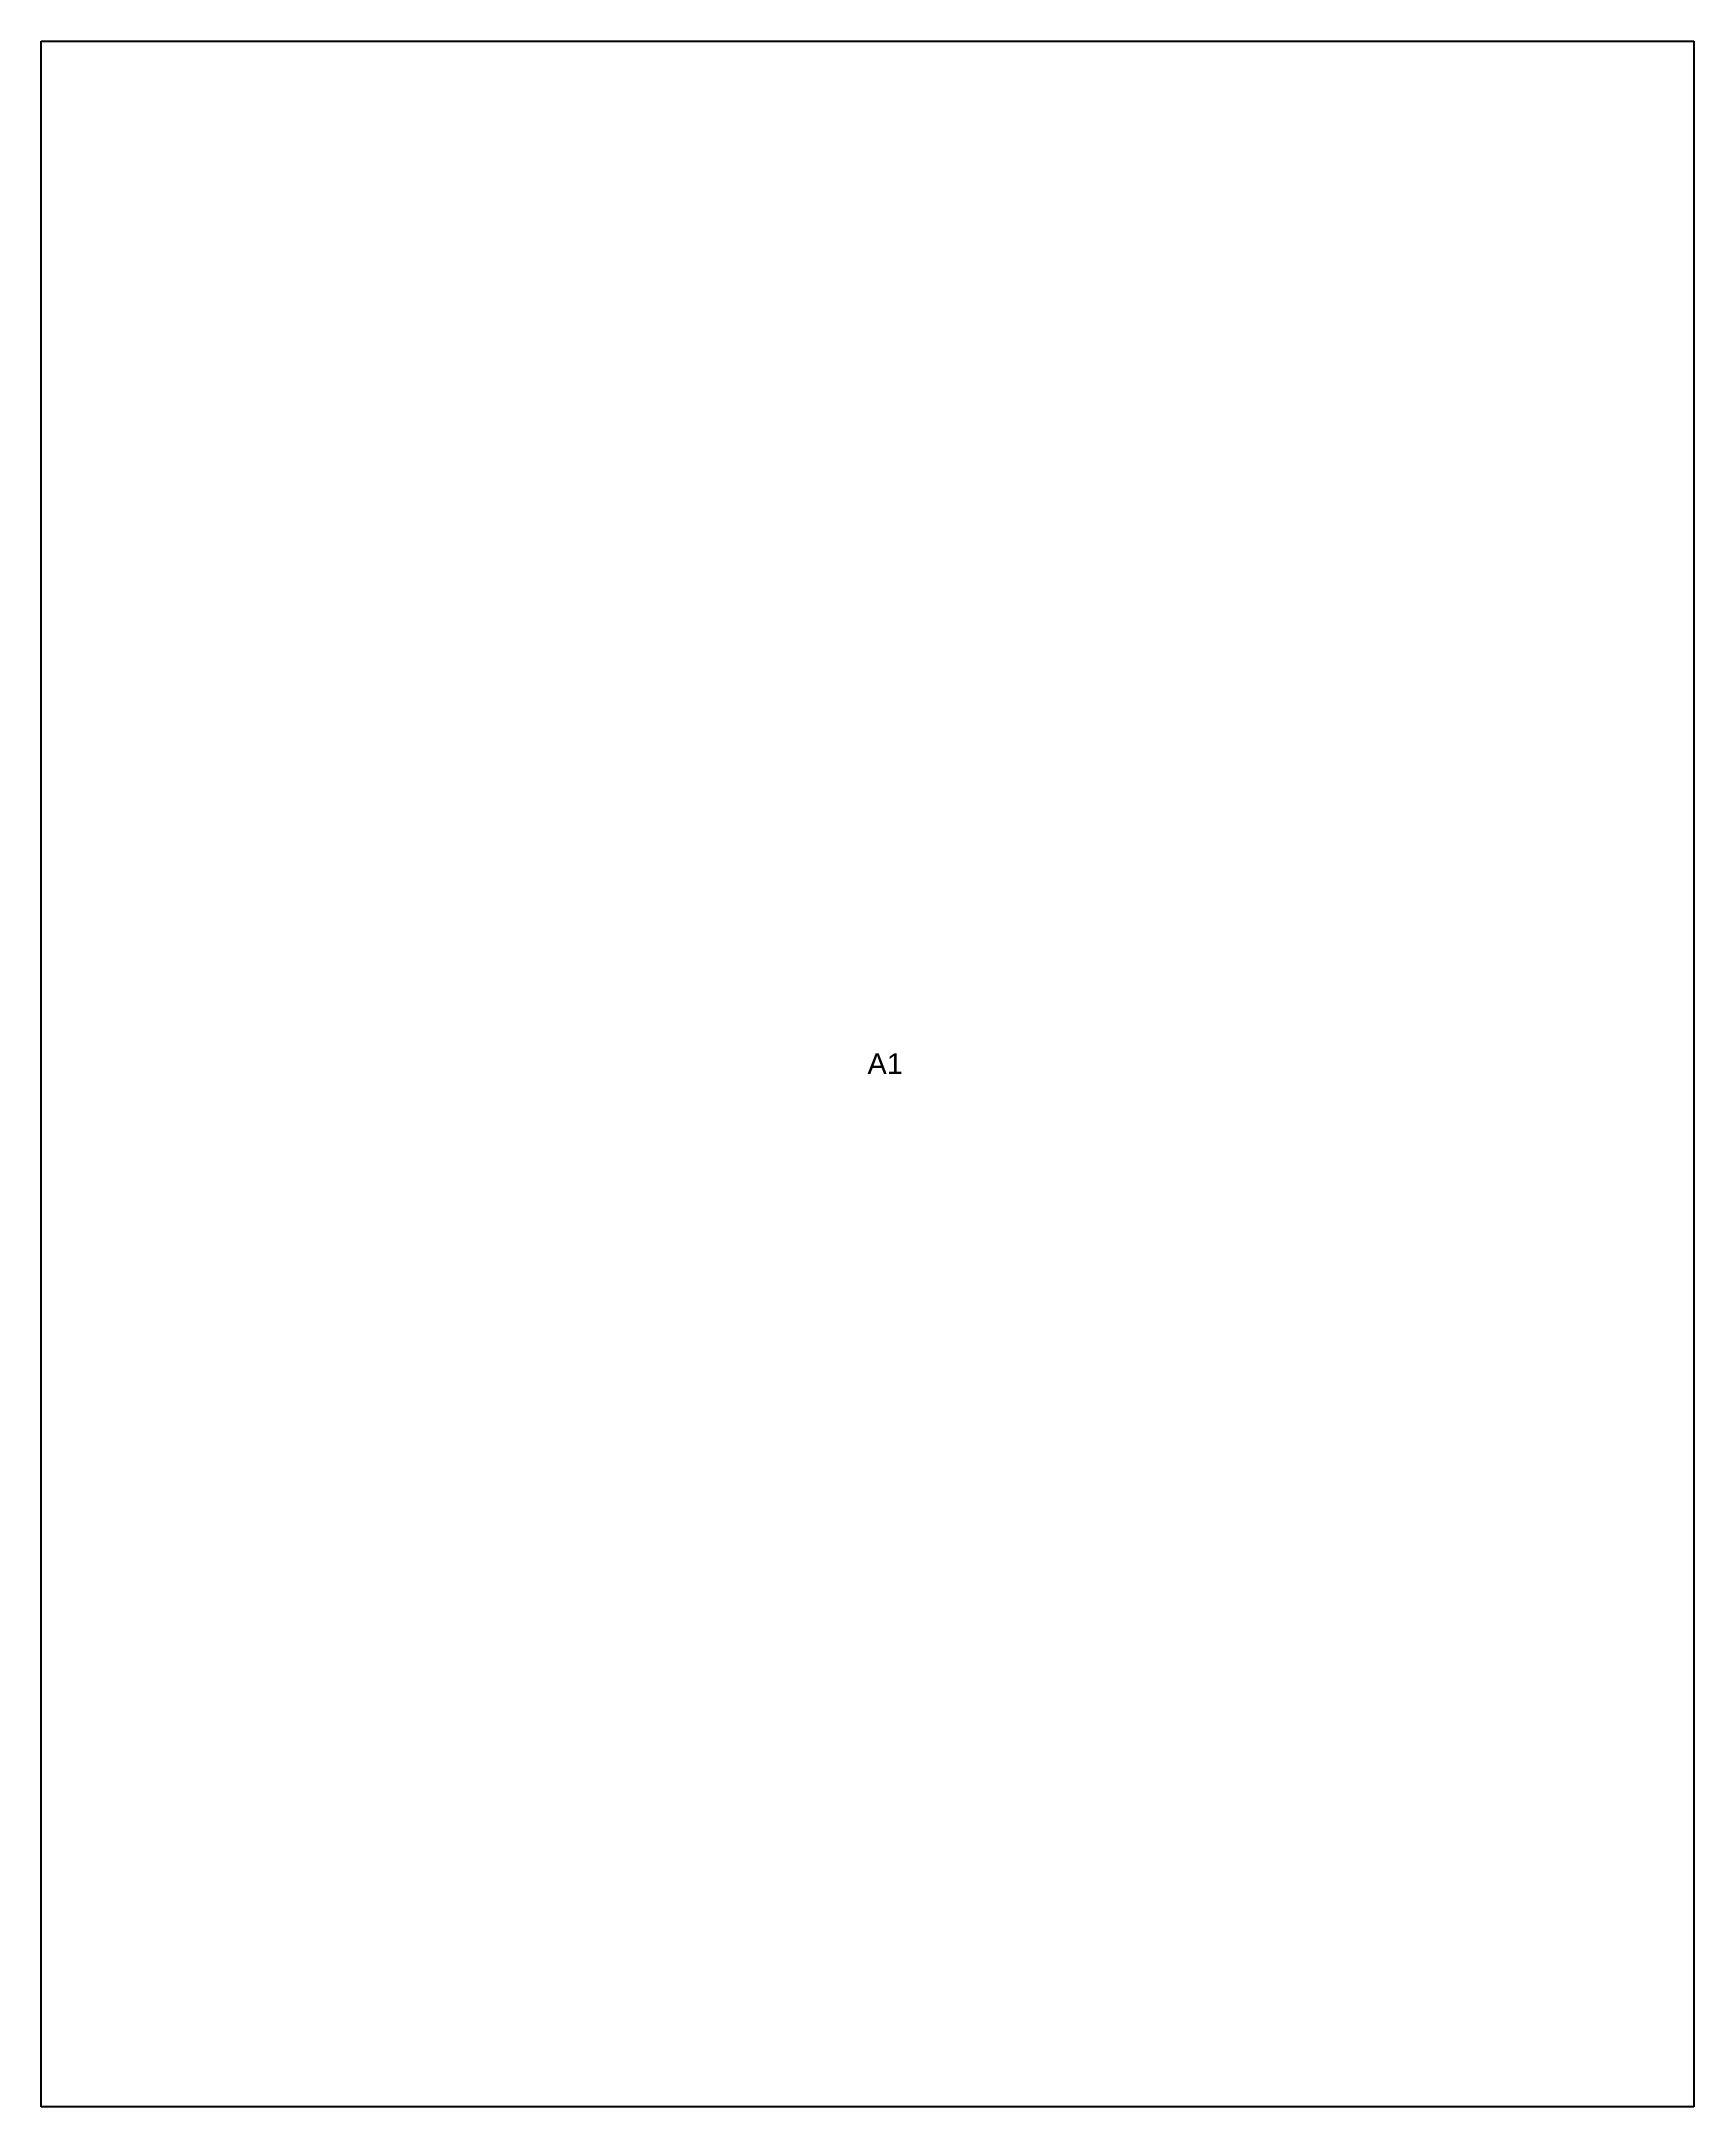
# Model space of a CAD drawing. Header units: metres. Extents: x 222 to 622, y -298 to 202.
import ezdxf

# ---------------------------------------------------------------- set-up
doc = ezdxf.new("R2010")
doc.units = ezdxf.units.M
doc.layers.add('3', color=3, linetype='CONTINUOUS')
doc.layers.add('Painéis', color=200, linetype='CONTINUOUS')
doc.styles.add('STR_STANDARD', font='arial.ttf')

msp = doc.modelspace()

# ---------------------------------------------------------------- linework, layer by layer
at = {"layer": 'Painéis', "color": 200}
for p, q in [((222.2, 201.5), (622.2, 201.5)), ((222.2, -298.5), (222.2, 201.5)), ((622.2, 201.5), (622.2, -298.5)), ((622.2, -298.5), (222.2, -298.5))]:
    msp.add_line(p, q, dxfattribs=at)

# ---------------------------------------------------------------- texts
at = {"layer": '3', "style": 'STR_STANDARD'}
msp.add_text('A1', height=5, dxfattribs=at).set_placement((422.2, -48.5))

doc.saveas('drawing.dxf')
